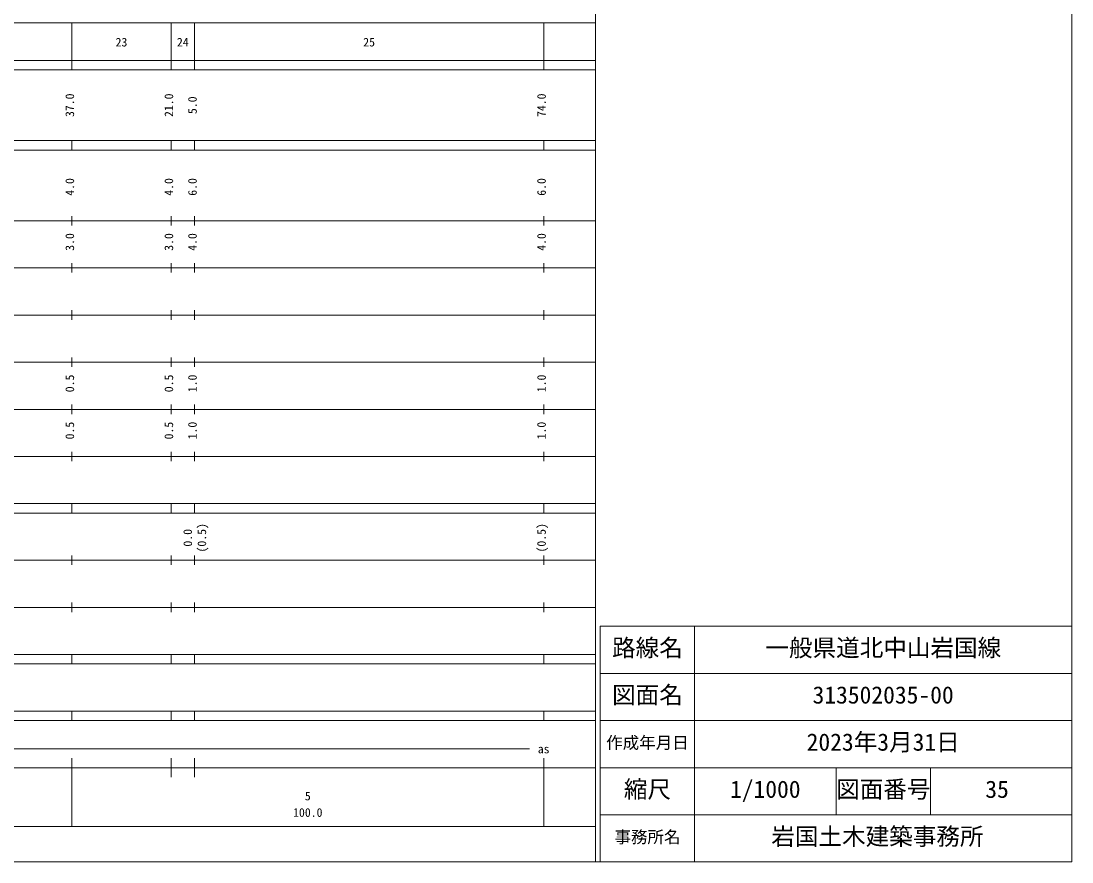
# Model space of a CAD drawing. Units: millimetres, scale not verified. Extents: x 40000 to 680000, y 20000 to 380000.
# Drawn here: x 457198 to 680000, y 20000 to 198357 of the extents above; entities that cross this region are included whole.
import ezdxf
from ezdxf.enums import TextEntityAlignment as Align

# ---------------------------------------------------------------- set-up
doc = ezdxf.new("R2010")
doc.units = ezdxf.units.MM
doc.header["$LTSCALE"] = 1000
for name, color, linetype, lineweight in [('M-TTL', 2, 'Continuous', 13), ('M-TTL-BAND', 7, 'Continuous', 13), ('M-TTL-FRAM', 2, 'Continuous', 13), ('M-TTL-LINE', 7, 'Continuous', 13)]:
    doc.layers.add(name, color=color, linetype=linetype, lineweight=lineweight)
doc.layers.add('M-TTL-TXT', color=7, linetype='Continuous')
doc.styles.add('ＭＳ ゴシック', font='')
doc.styles.get('ＭＳ ゴシック').set_extended_font_data('MS Gothic')

msp = doc.modelspace()

# ---------------------------------------------------------------- linework, layer by layer
at = {"layer": 'M-TTL'}
for p, q in [((680000, 20000), (680000, 380000)), ((40000, 20000), (680000, 20000))]:
    msp.add_line(p, q, dxfattribs=at)
at = {"layer": 'M-TTL-BAND'}
for p, q in [((579000, 20000), (579000, 370000)), ((68000, 198000), (579000, 198000)), ((468000, 188000), (468000, 198000)), ((489000, 188000), (489000, 198000)), ((494000, 188000), (494000, 198000)), ((568000, 188000), (568000, 198000)), ((40000, 190000), (579000, 190000)), ((40000, 188000), (579000, 188000)), ((40000, 173000), (579000, 173000)), ((468000, 171000), (468000, 173000)), ((489000, 171000), (489000, 173000)), ((494000, 171000), (494000, 173000)), ((568000, 171000), (568000, 173000)), ((40000, 171000), (579000, 171000)), ((40000, 156000), (579000, 156000)), ((468000, 155000), (468000, 157000)), ((489000, 155000), (489000, 157000)), ((494000, 155000), (494000, 157000)), ((568000, 155000), (568000, 157000)), ((46000, 146000), (579000, 146000)), ((468000, 145000), (468000, 147000)), ((489000, 145000), (489000, 147000)), ((494000, 145000), (494000, 147000)), ((568000, 145000), (568000, 147000)), ((52000, 136000), (579000, 136000)), ((468000, 135000), (468000, 137000)), ((489000, 135000), (489000, 137000)), ((494000, 135000), (494000, 137000)), ((568000, 135000), (568000, 137000)), ((468000, 125000), (468000, 127000)), ((489000, 125000), (489000, 127000)), ((494000, 125000), (494000, 127000)), ((568000, 125000), (568000, 127000)), ((46000, 126000), (579000, 126000)), ((52000, 116000), (579000, 116000)), ((468000, 115000), (468000, 117000)), ((489000, 115000), (489000, 117000)), ((494000, 115000), (494000, 117000)), ((568000, 115000), (568000, 117000)), ((468000, 105000), (468000, 107000)), ((489000, 105000), (489000, 107000)), ((494000, 105000), (494000, 107000)), ((568000, 105000), (568000, 107000)), ((46000, 106000), (579000, 106000)), ((40000, 96000), (579000, 96000)), ((468000, 94000), (468000, 96000)), ((489000, 94000), (489000, 96000)), ((494000, 94000), (494000, 96000)), ((568000, 94000), (568000, 96000)), ((40000, 94000), (579000, 94000)), ((468000, 83000), (468000, 85000)), ((489000, 83000), (489000, 85000)), ((494000, 83000), (494000, 85000)), ((568000, 83000), (568000, 85000)), ((49000, 84000), (579000, 84000)), ((40000, 74000), (579000, 74000)), ((468000, 73000), (468000, 75000)), ((489000, 73000), (489000, 75000)), ((494000, 73000), (494000, 75000)), ((568000, 73000), (568000, 75000)), ((40000, 64000), (579000, 64000)), ((468000, 62000), (468000, 64000)), ((489000, 62000), (489000, 64000)), ((494000, 62000), (494000, 64000)), ((568000, 62000), (568000, 64000)), ((40000, 62000), (579000, 62000)), ((40000, 52000), (579000, 52000)), ((468000, 50000), (468000, 52000)), ((489000, 50000), (489000, 52000)), ((494000, 50000), (494000, 52000)), ((568000, 50000), (568000, 52000)), ((40000, 50000), (579000, 50000)), ((71000, 44000), (565000, 44000)), ((468000, 27500), (468000, 42000)), ((489000, 38000), (489000, 42000)), ((494000, 38000), (494000, 42000)), ((568000, 27500), (568000, 42000)), ((40000, 40000), (579000, 40000)), ((68000, 27500), (579000, 27500))]:
    msp.add_line(p, q, dxfattribs=at)
at = {"layer": 'M-TTL-FRAM'}
for p, q in [((680000, 70000), (580000, 70000)), ((580000, 70000), (580000, 20000))]:
    msp.add_line(p, q, dxfattribs=at)
at = {"layer": 'M-TTL-LINE'}
for p, q in [((600000, 70000), (600000, 20000)), ((680000, 60000), (580000, 60000)), ((680000, 50000), (580000, 50000)), ((680000, 40000), (580000, 40000)), ((630000, 40000), (630000, 37500)), ((650000, 40000), (650000, 37500)), ((630000, 37500), (630000, 32500)), ((650000, 37500), (650000, 32500)), ((630000, 32500), (630000, 30000)), ((650000, 32500), (650000, 30000)), ((680000, 30000), (580000, 30000))]:
    msp.add_line(p, q, dxfattribs=at)

# ---------------------------------------------------------------- texts
at = {"layer": 'M-TTL-BAND', "style": 'ＭＳ ゴシック'}
for s, p in [('23', (477250, 192405)), ('24', (490250, 192405)), ('25', (529750, 192405)), ('as', (566750, 42500)), ('5', (517375, 32523)), ('100.0', (514875, 29033))]:
    msp.add_text(s, height=1833, dxfattribs=at).set_placement(p, align=Align.BOTTOM_LEFT)
for s, p in [('37.0', (469000, 178000)), ('21.0', (490000, 178000)), ('74.0', (569000, 178000)), ('5.0', (495000, 178625)), ('4.0', (469000, 161299)), ('4.0', (490000, 161299)), ('6.0', (495000, 161299)), ('6.0', (569000, 161299)), ('3.0', (469000, 149625)), ('3.0', (490000, 149625)), ('4.0', (495000, 149625)), ('4.0', (569000, 149625)), ('0.5', (469000, 119625)), ('0.5', (490000, 119625)), ('1.0', (495000, 119625)), ('1.0', (569000, 119625)), ('0.5', (469000, 109625)), ('0.5', (490000, 109625)), ('1.0', (495000, 109625)), ('1.0', (569000, 109625)), ('(0.5)', (496996, 85639)), ('(0.5)', (569000, 85639)), ('0.0', (494000, 86889))]:
    msp.add_text(s, height=1833, rotation=90, dxfattribs=at).set_placement(p, align=Align.BOTTOM_LEFT)
at = {"layer": 'M-TTL-TXT', "style": 'ＭＳ ゴシック'}
for s, height, p in [('路線名', 3666, (582500, 62500)), ('路線名', 3666, (582500, 62500)), ('一般県道北中山岩国線', 3666, (615000, 62500)), ('図面名', 3666, (582500, 52500)), ('図面名', 3666, (582500, 52500)), ('313502035-00', 3666, (625000, 52500)), ('作成年月日', 2566, (581250, 43250)), ('作成年月日', 2566, (581250, 43250)), ('2023年3月31日', 3666, (623750, 42500)), ('縮尺', 3666, (585000, 32500)), ('縮尺', 3666, (585000, 32500)), ('1/1000', 3666, (607500, 32500)), ('図面番号', 3666, (630000, 32500)), ('図面番号', 3666, (630000, 32500)), ('35', 3666, (661625, 32500)), ('事務所名', 2566, (583000, 23250)), ('事務所名', 2566, (583000, 23250)), ('岩国土木建築事務所 ', 3666, (616250, 22500))]:
    msp.add_text(s, height=height, dxfattribs=at).set_placement(p, align=Align.BOTTOM_LEFT)

doc.saveas('drawing.dxf')
